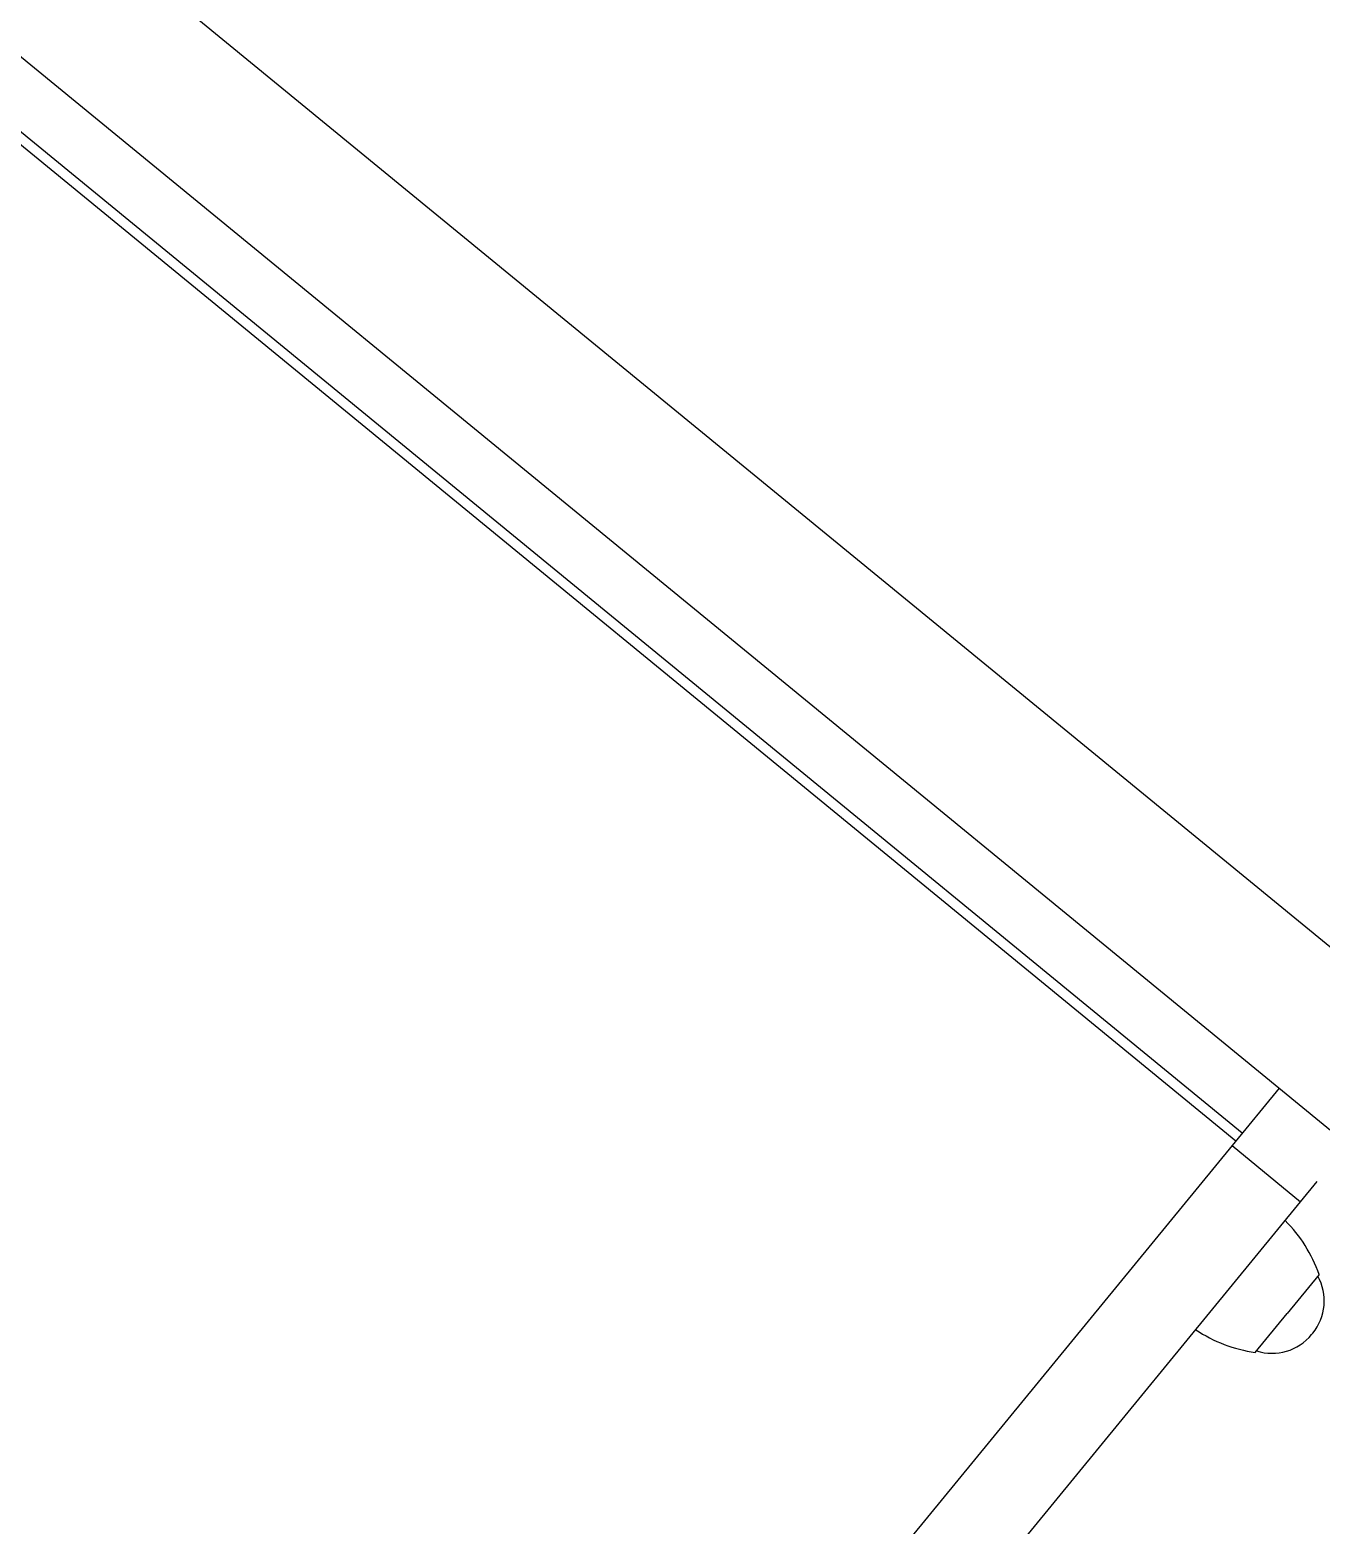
# Model space of a CAD drawing. Header units: metres. Extents: x 595957 to 596103, y 139647 to 139785.
# Drawn here: x 596051.7909 to 596052.0786, y 139678.2592 to 139678.5924 of the extents above; entities that cross this region are included whole.
import ezdxf

# ---------------------------------------------------------------- set-up
doc = ezdxf.new("R2010")
doc.units = ezdxf.units.M
doc.header["$MEASUREMENT"] = 0
doc.linetypes.add('DD2', pattern=[209.9734, 157.48, -26.2467, 0, -26.2467])
doc.layers.add('08-VU-0.20', color=32, linetype='Continuous')

# ---------------------------------------------------------------- blocks, each defined once
blk = doc.blocks.new('A$C53152EA7')
at = {"linetype": 'Continuous'}
for p, q in [((0.1991703172679991, -1.376823565748055), (-0.2001715925289318, -1.376823565806262)), ((-0.2001716174418107, -1.408268128812779), (0.1991703422972932, -1.408268129016506)), ((0.1816512368386611, -1.40829453781771), (0.1816512368386611, -1.424822385568405)), ((0.2014163908315822, -1.424822385641164), (0.2014163908315822, -1.419047668838175)), ((0.1816512368386611, -1.421282475508633), (-0.1831056965747848, -1.421282475464977)), ((0.1816512369550765, -1.423539299838012), (-0.1831056964583695, -1.423539299939875)), ((0.1816512368386611, -1.424822385568405), (0.2014163908315822, -1.424822385641164)), ((0.1816512368386611, -1.424822385568405), (0.1816512368386611, -2.792306171628297)), ((0.2014163908315822, -2.792306171540986), (0.2014163908315822, -1.424822385641164)), ((0.2148926323279738, -1.434757724564406), (0.2148926322115585, -1.445987925908412)), ((0.2148926322115585, -1.457218126917724), (0.2148926322115585, -1.445987925908412)), ((0.2220816131448373, -1.445793930120999), (0.2220816131448373, -1.446181921288371))]:
    blk.add_line(p, q, dxfattribs=at)
for centre, radius, start, end in [((0.1983123492682353, -1.46203817143396), 0.0319237930380301, 58.70995063096578, 84.42015172225558), ((0.2106915451586246, -1.44579393020831), 0.01139006805080112, 359.9999999984888, 68.35604352529772), ((0.2106915451586246, -1.446181921346579), 0.01139006805080112, 291.6439564746831, 359.9999999984888), ((0.1983123491518199, -1.429937680222793), 0.0319237930380301, 275.5798482777444, 301.2900493674646)]:
    blk.add_arc(centre, radius, start, end, dxfattribs=at)

msp = doc.modelspace()

# ---------------------------------------------------------------- linework, layer by layer
at = {"layer": '08-VU-0.20'}
msp.add_ellipse((596051.5573031516, 139682.0513883133, 9.105904973014102e-07), major_axis=(-4.943781227121804, -6.028603608532834), ratio=0.6657018825070735, start_param=-1.570796326794897, end_param=4.71238898038469, dxfattribs=at)

# ---------------------------------------------------------------- block references
at = {"layer": '08-VU-0.20', "linetype": 'DD2', "rotation": 320.6596855716419}
msp.add_blockref('A$C53152EA7', (596052.8215403659, 139679.5609449223, 9.105904973014102e-07), dxfattribs=at)

doc.saveas('drawing.dxf')
